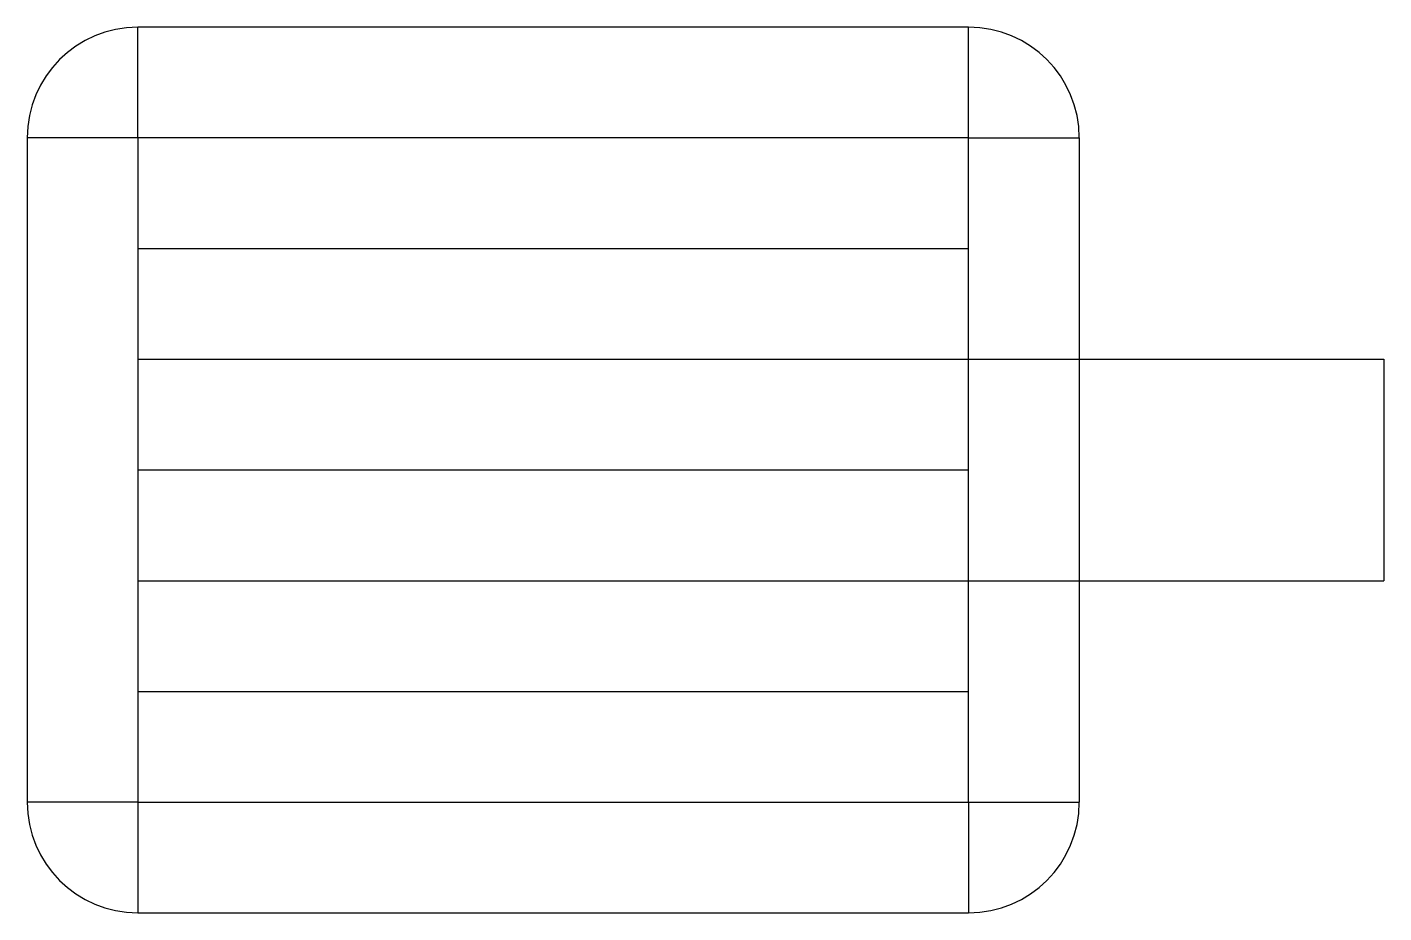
# Model space of a CAD drawing. Extents: x -27.3 to -2.8, y -7 to 9.
import ezdxf

# ---------------------------------------------------------------- set-up
doc = ezdxf.new("R2010")
doc.units = 0

msp = doc.modelspace()

# ---------------------------------------------------------------- linework, layer by layer
for p, q in [((-25.343, 7.023), (-25.343, 9.023)), ((-10.343, 9.023), (-25.343, 9.023)), ((-10.343, 7.023), (-10.343, 9.023)), ((-25.343, 7.023), (-27.343, 7.023)), ((-27.343, 7.023), (-27.343, -4.977)), ((-10.343, 7.023), (-8.343, 7.023)), ((-8.343, 7.023), (-8.343, -4.977)), ((-25.343, 5.023), (-10.343, 5.023)), ((-25.343, 3.023), (-10.343, 3.023)), ((-10.343, 3.023), (-8.343, 3.023)), ((-8.343, 3.023), (-2.843, 3.023)), ((-2.843, 3.023), (-2.843, -0.977)), ((-25.343, 1.023), (-10.343, 1.023)), ((-25.343, -0.977), (-10.343, -0.977)), ((-10.343, -0.977), (-8.343, -0.977)), ((-8.343, -0.977), (-2.843, -0.977)), ((-25.343, -2.977), (-10.343, -2.977)), ((-25.343, -4.977), (-27.343, -4.977)), ((-25.343, -4.977), (-25.343, -6.977)), ((-10.343, -4.977), (-8.343, -4.977)), ((-10.343, -4.977), (-10.343, -6.977)), ((-25.343, -6.977), (-10.343, -6.977))]:
    msp.add_line(p, q)
msp.add_lwpolyline([(-25.343, -4.977), (-10.343, -4.977), (-10.343, 7.023), (-25.343, 7.023)], close=True)
for centre, start, end in [((-25.343, 7.023), 90, 180), ((-10.343, 7.023), 0, 90), ((-25.343, -4.977), 180, 270), ((-10.343, -4.977), 270, 0)]:
    msp.add_arc(centre, 2, start, end)

doc.saveas('drawing.dxf')
